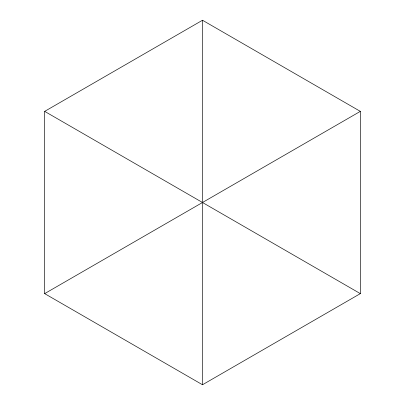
<?xml version="1.0" encoding="UTF-8"?>
<svg xmlns="http://www.w3.org/2000/svg" width="405" height="405" viewBox="0 0 405 405"><rect width="100%" height="100%" fill="white"/><g stroke="black" fill="none" stroke-linecap="round" stroke-linejoin="round"><path stroke-width="0.61" d="M44.666 111.375L202.5 20.25L360.334 111.375L360.334 293.625L202.5 384.75L44.666 293.625L44.666 111.375L360.334 293.625M44.666 293.625L360.334 111.375M202.5 20.25L202.5 384.75"/></g></svg>
